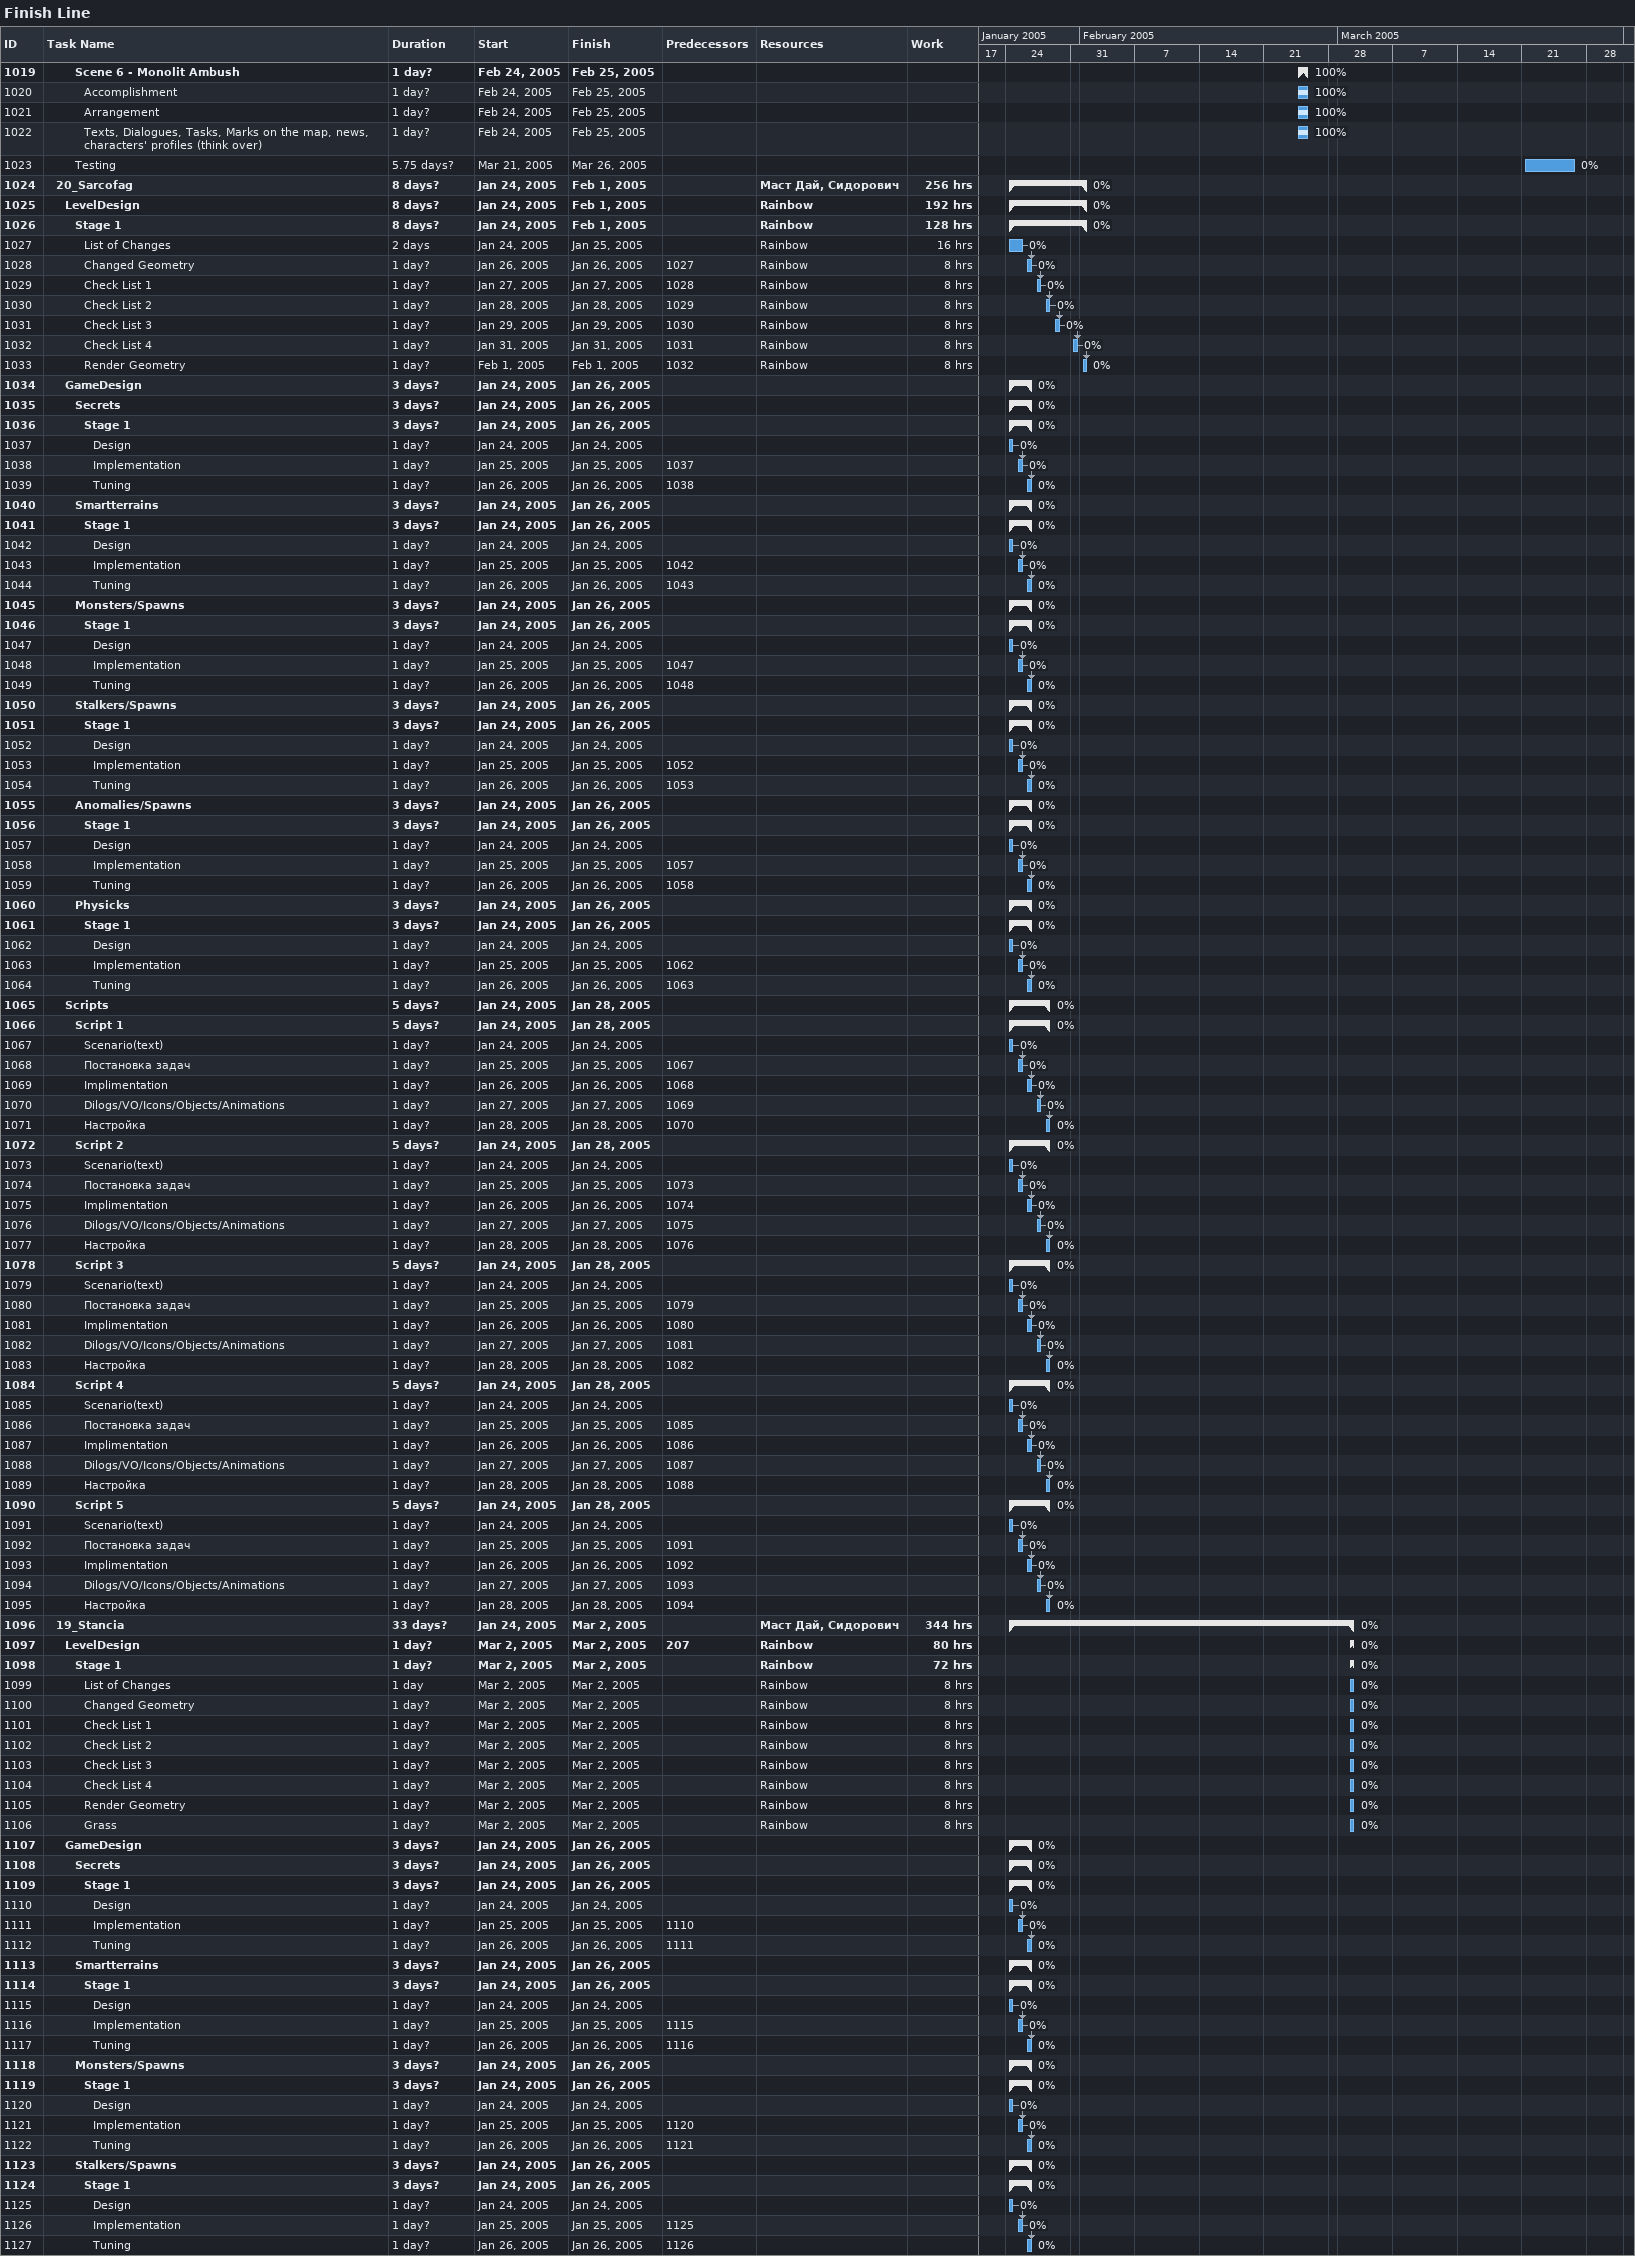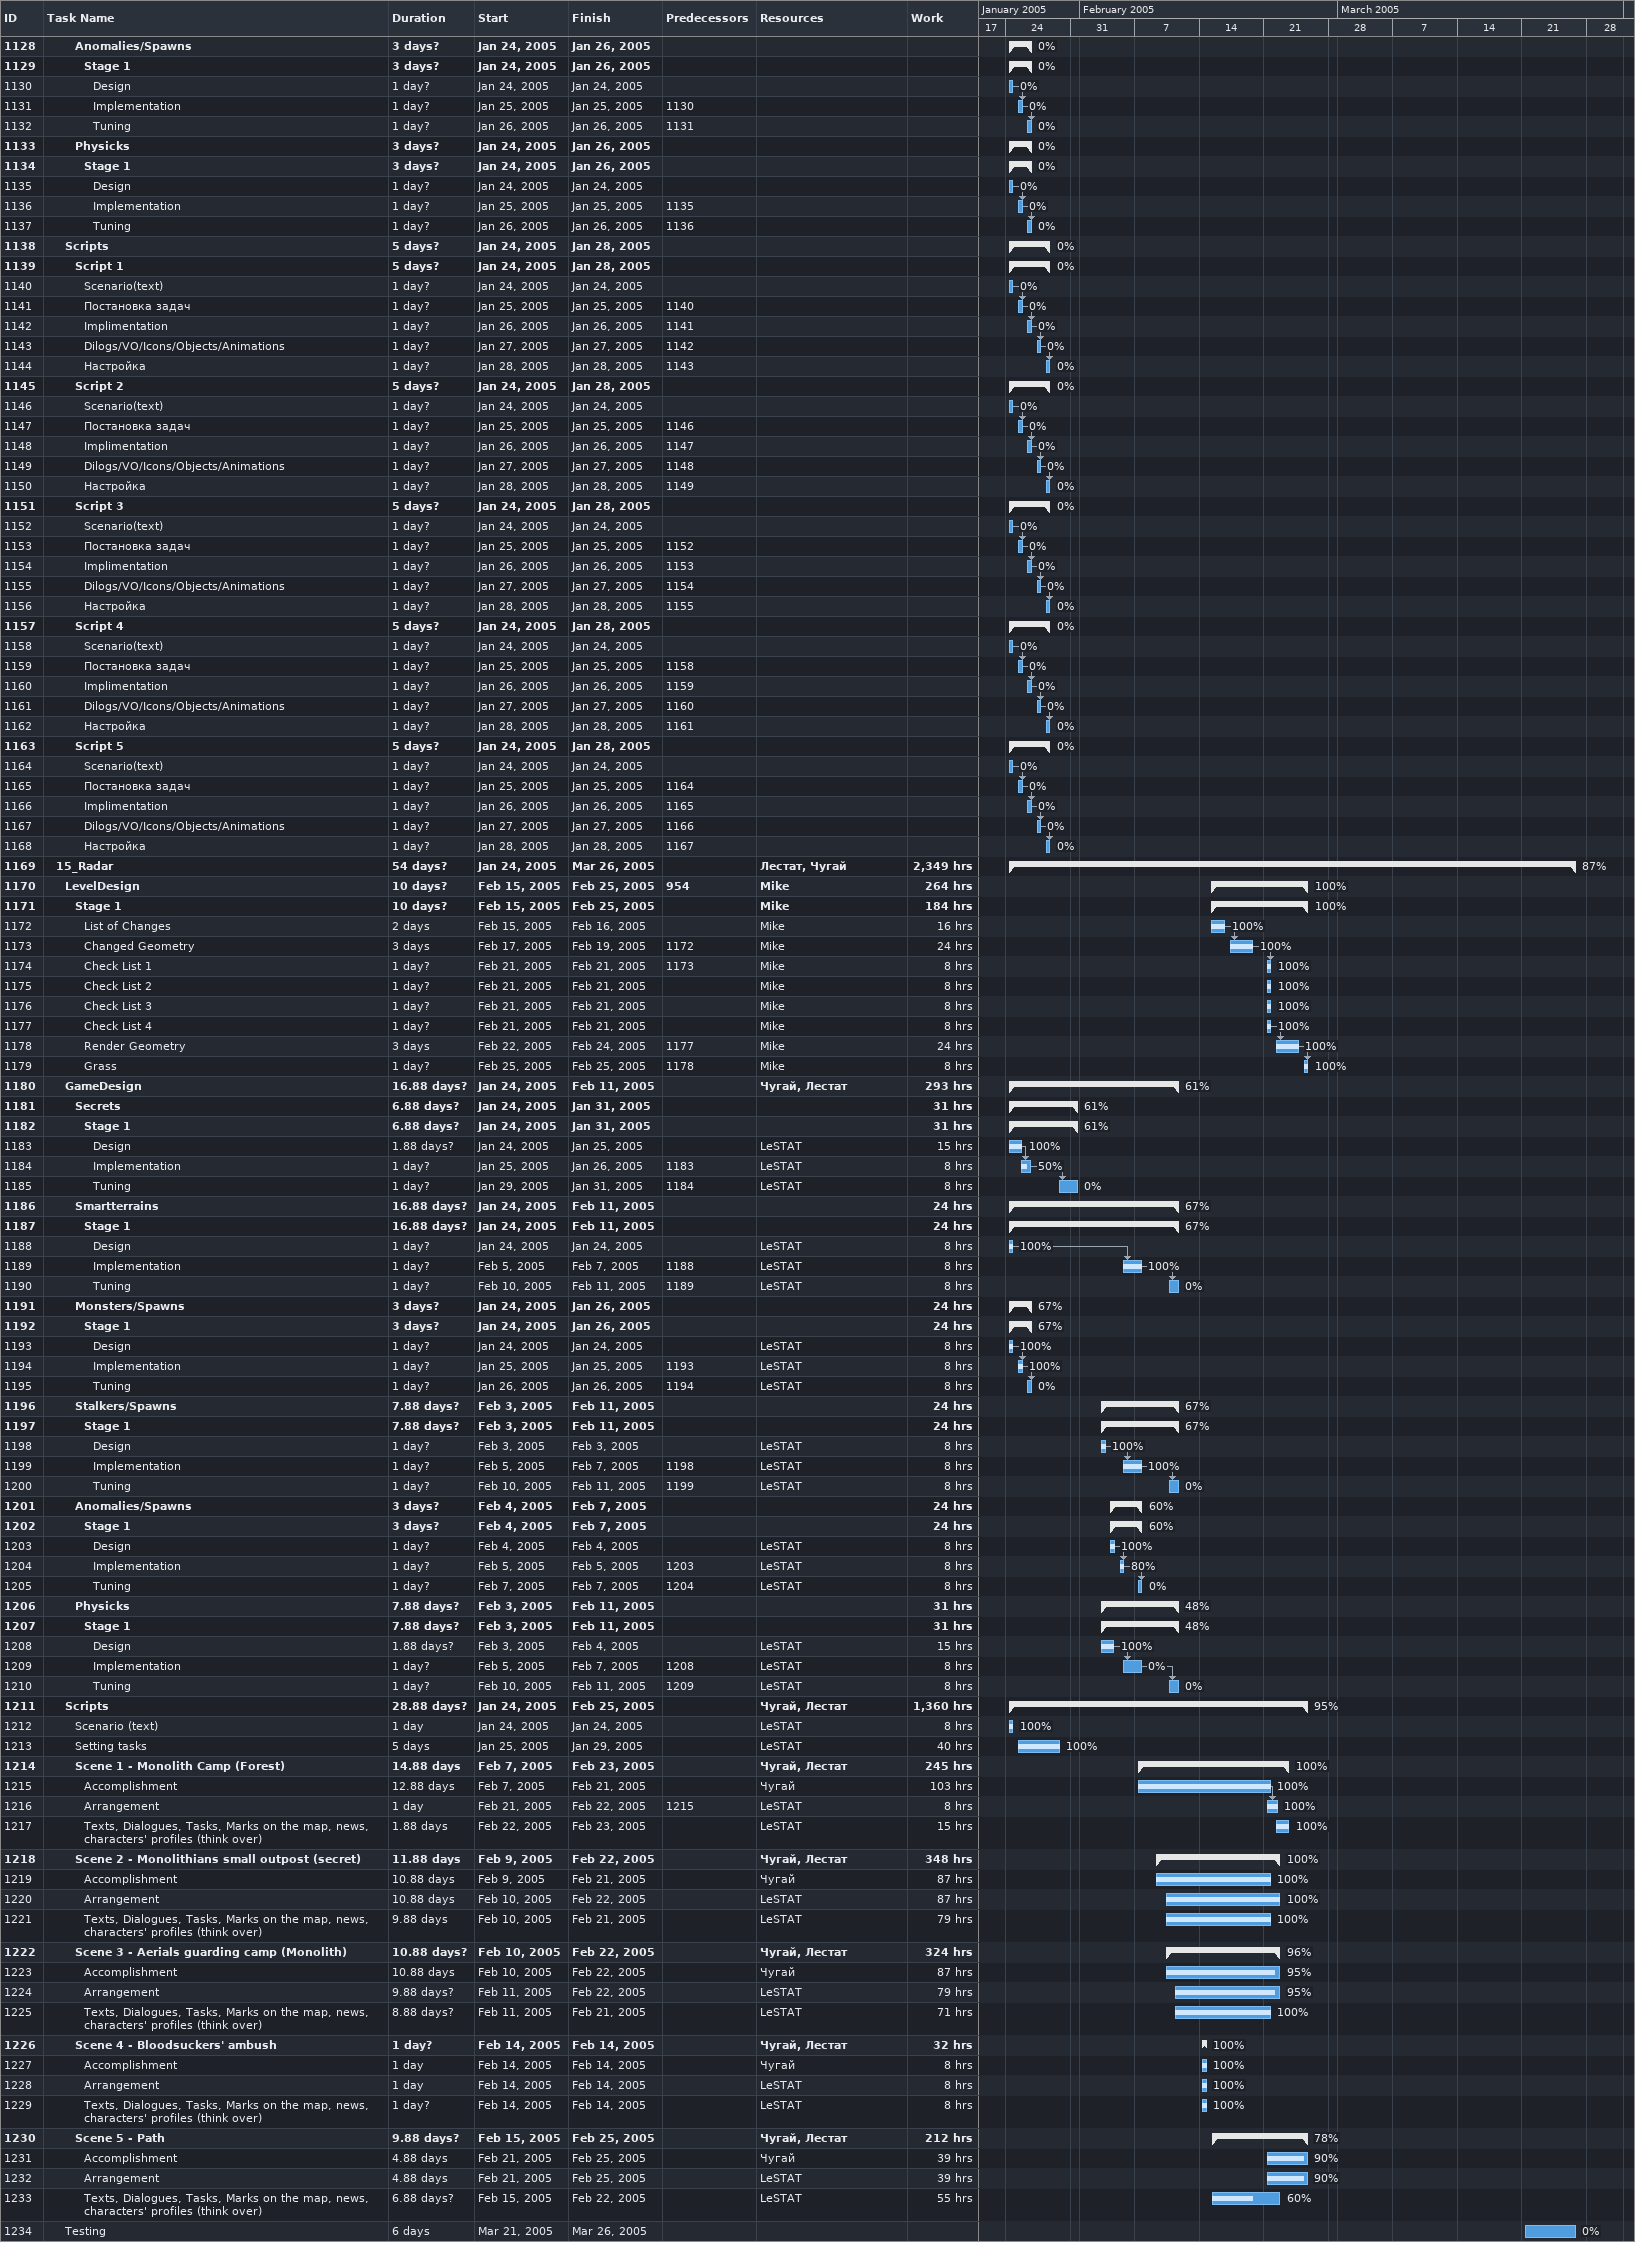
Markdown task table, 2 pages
Finish Line

| ID | Level | Task | Duration | Start | Finish | Predecessors | Resources | % complete | Work (h) |
|---|---|---|---|---|---|---|---|---|---|
| 1019 | 4 | **Scene 6 - Monolit Ambush** | 1d? | 2005-02-24 | 2005-02-25 |  |  | 100 |  |
| 1020 | 5 | Accomplishment | 1d? | 2005-02-24 | 2005-02-25 |  |  | 100 |  |
| 1021 | 5 | Arrangement | 1d? | 2005-02-24 | 2005-02-25 |  |  | 100 |  |
| 1022 | 5 | Texts, Dialogues, Tasks, Marks on the map, news, characters' profiles (think over) | 1d? | 2005-02-24 | 2005-02-25 |  |  | 100 |  |
| 1023 | 4 | Testing | 5.75d? | 2005-03-21 | 2005-03-26 |  |  | 0 |  |
| 1024 | 2 | **20_Sarcofag** | 8d? | 2005-01-24 | 2005-02-01 |  | Маст Дай, Сидорович | 0 | 256 |
| 1025 | 3 | **LevelDesign** | 8d? | 2005-01-24 | 2005-02-01 |  | Rainbow | 0 | 192 |
| 1026 | 4 | **Stage 1** | 8d? | 2005-01-24 | 2005-02-01 |  | Rainbow | 0 | 128 |
| 1027 | 5 | List of Changes | 2d | 2005-01-24 | 2005-01-25 |  | Rainbow | 0 | 16 |
| 1028 | 5 | Changed Geometry | 1d? | 2005-01-26 | 2005-01-26 | 1027 | Rainbow | 0 | 8 |
| 1029 | 5 | Check List 1 | 1d? | 2005-01-27 | 2005-01-27 | 1028 | Rainbow | 0 | 8 |
| 1030 | 5 | Check List 2 | 1d? | 2005-01-28 | 2005-01-28 | 1029 | Rainbow | 0 | 8 |
| 1031 | 5 | Check List 3 | 1d? | 2005-01-29 | 2005-01-29 | 1030 | Rainbow | 0 | 8 |
| 1032 | 5 | Check List 4 | 1d? | 2005-01-31 | 2005-01-31 | 1031 | Rainbow | 0 | 8 |
| 1033 | 5 | Render Geometry | 1d? | 2005-02-01 | 2005-02-01 | 1032 | Rainbow | 0 | 8 |
| 1034 | 3 | **GameDesign** | 3d? | 2005-01-24 | 2005-01-26 |  |  | 0 |  |
| 1035 | 4 | **Secrets** | 3d? | 2005-01-24 | 2005-01-26 |  |  | 0 |  |
| 1036 | 5 | **Stage 1** | 3d? | 2005-01-24 | 2005-01-26 |  |  | 0 |  |
| 1037 | 6 | Design | 1d? | 2005-01-24 | 2005-01-24 |  |  | 0 |  |
| 1038 | 6 | Implementation | 1d? | 2005-01-25 | 2005-01-25 | 1037 |  | 0 |  |
| 1039 | 6 | Tuning | 1d? | 2005-01-26 | 2005-01-26 | 1038 |  | 0 |  |
| 1040 | 4 | **Smartterrains** | 3d? | 2005-01-24 | 2005-01-26 |  |  | 0 |  |
| 1041 | 5 | **Stage 1** | 3d? | 2005-01-24 | 2005-01-26 |  |  | 0 |  |
| 1042 | 6 | Design | 1d? | 2005-01-24 | 2005-01-24 |  |  | 0 |  |
| 1043 | 6 | Implementation | 1d? | 2005-01-25 | 2005-01-25 | 1042 |  | 0 |  |
| 1044 | 6 | Tuning | 1d? | 2005-01-26 | 2005-01-26 | 1043 |  | 0 |  |
| 1045 | 4 | **Monsters/Spawns** | 3d? | 2005-01-24 | 2005-01-26 |  |  | 0 |  |
| 1046 | 5 | **Stage 1** | 3d? | 2005-01-24 | 2005-01-26 |  |  | 0 |  |
| 1047 | 6 | Design | 1d? | 2005-01-24 | 2005-01-24 |  |  | 0 |  |
| 1048 | 6 | Implementation | 1d? | 2005-01-25 | 2005-01-25 | 1047 |  | 0 |  |
| 1049 | 6 | Tuning | 1d? | 2005-01-26 | 2005-01-26 | 1048 |  | 0 |  |
| 1050 | 4 | **Stalkers/Spawns** | 3d? | 2005-01-24 | 2005-01-26 |  |  | 0 |  |
| 1051 | 5 | **Stage 1** | 3d? | 2005-01-24 | 2005-01-26 |  |  | 0 |  |
| 1052 | 6 | Design | 1d? | 2005-01-24 | 2005-01-24 |  |  | 0 |  |
| 1053 | 6 | Implementation | 1d? | 2005-01-25 | 2005-01-25 | 1052 |  | 0 |  |
| 1054 | 6 | Tuning | 1d? | 2005-01-26 | 2005-01-26 | 1053 |  | 0 |  |
| 1055 | 4 | **Anomalies/Spawns** | 3d? | 2005-01-24 | 2005-01-26 |  |  | 0 |  |
| 1056 | 5 | **Stage 1** | 3d? | 2005-01-24 | 2005-01-26 |  |  | 0 |  |
| 1057 | 6 | Design | 1d? | 2005-01-24 | 2005-01-24 |  |  | 0 |  |
| 1058 | 6 | Implementation | 1d? | 2005-01-25 | 2005-01-25 | 1057 |  | 0 |  |
| 1059 | 6 | Tuning | 1d? | 2005-01-26 | 2005-01-26 | 1058 |  | 0 |  |
| 1060 | 4 | **Physicks** | 3d? | 2005-01-24 | 2005-01-26 |  |  | 0 |  |
| 1061 | 5 | **Stage 1** | 3d? | 2005-01-24 | 2005-01-26 |  |  | 0 |  |
| 1062 | 6 | Design | 1d? | 2005-01-24 | 2005-01-24 |  |  | 0 |  |
| 1063 | 6 | Implementation | 1d? | 2005-01-25 | 2005-01-25 | 1062 |  | 0 |  |
| 1064 | 6 | Tuning | 1d? | 2005-01-26 | 2005-01-26 | 1063 |  | 0 |  |
| 1065 | 3 | **Scripts** | 5d? | 2005-01-24 | 2005-01-28 |  |  | 0 |  |
| 1066 | 4 | **Script 1** | 5d? | 2005-01-24 | 2005-01-28 |  |  | 0 |  |
| 1067 | 5 | Scenario(text) | 1d? | 2005-01-24 | 2005-01-24 |  |  | 0 |  |
| 1068 | 5 | Постановка задач | 1d? | 2005-01-25 | 2005-01-25 | 1067 |  | 0 |  |
| 1069 | 5 | Implimentation | 1d? | 2005-01-26 | 2005-01-26 | 1068 |  | 0 |  |
| 1070 | 5 | Dilogs/VO/Icons/Objects/Animations | 1d? | 2005-01-27 | 2005-01-27 | 1069 |  | 0 |  |
| 1071 | 5 | Настройка | 1d? | 2005-01-28 | 2005-01-28 | 1070 |  | 0 |  |
| 1072 | 4 | **Script 2** | 5d? | 2005-01-24 | 2005-01-28 |  |  | 0 |  |
| 1073 | 5 | Scenario(text) | 1d? | 2005-01-24 | 2005-01-24 |  |  | 0 |  |
| 1074 | 5 | Постановка задач | 1d? | 2005-01-25 | 2005-01-25 | 1073 |  | 0 |  |
| 1075 | 5 | Implimentation | 1d? | 2005-01-26 | 2005-01-26 | 1074 |  | 0 |  |
| 1076 | 5 | Dilogs/VO/Icons/Objects/Animations | 1d? | 2005-01-27 | 2005-01-27 | 1075 |  | 0 |  |
| 1077 | 5 | Настройка | 1d? | 2005-01-28 | 2005-01-28 | 1076 |  | 0 |  |
| 1078 | 4 | **Script 3** | 5d? | 2005-01-24 | 2005-01-28 |  |  | 0 |  |
| 1079 | 5 | Scenario(text) | 1d? | 2005-01-24 | 2005-01-24 |  |  | 0 |  |
| 1080 | 5 | Постановка задач | 1d? | 2005-01-25 | 2005-01-25 | 1079 |  | 0 |  |
| 1081 | 5 | Implimentation | 1d? | 2005-01-26 | 2005-01-26 | 1080 |  | 0 |  |
| 1082 | 5 | Dilogs/VO/Icons/Objects/Animations | 1d? | 2005-01-27 | 2005-01-27 | 1081 |  | 0 |  |
| 1083 | 5 | Настройка | 1d? | 2005-01-28 | 2005-01-28 | 1082 |  | 0 |  |
| 1084 | 4 | **Script 4** | 5d? | 2005-01-24 | 2005-01-28 |  |  | 0 |  |
| 1085 | 5 | Scenario(text) | 1d? | 2005-01-24 | 2005-01-24 |  |  | 0 |  |
| 1086 | 5 | Постановка задач | 1d? | 2005-01-25 | 2005-01-25 | 1085 |  | 0 |  |
| 1087 | 5 | Implimentation | 1d? | 2005-01-26 | 2005-01-26 | 1086 |  | 0 |  |
| 1088 | 5 | Dilogs/VO/Icons/Objects/Animations | 1d? | 2005-01-27 | 2005-01-27 | 1087 |  | 0 |  |
| 1089 | 5 | Настройка | 1d? | 2005-01-28 | 2005-01-28 | 1088 |  | 0 |  |
| 1090 | 4 | **Script 5** | 5d? | 2005-01-24 | 2005-01-28 |  |  | 0 |  |
| 1091 | 5 | Scenario(text) | 1d? | 2005-01-24 | 2005-01-24 |  |  | 0 |  |
| 1092 | 5 | Постановка задач | 1d? | 2005-01-25 | 2005-01-25 | 1091 |  | 0 |  |
| 1093 | 5 | Implimentation | 1d? | 2005-01-26 | 2005-01-26 | 1092 |  | 0 |  |
| 1094 | 5 | Dilogs/VO/Icons/Objects/Animations | 1d? | 2005-01-27 | 2005-01-27 | 1093 |  | 0 |  |
| 1095 | 5 | Настройка | 1d? | 2005-01-28 | 2005-01-28 | 1094 |  | 0 |  |
| 1096 | 2 | **19_Stancia** | 33d? | 2005-01-24 | 2005-03-02 |  | Маст Дай, Сидорович | 0 | 344 |
| 1097 | 3 | **LevelDesign** | 1d? | 2005-03-02 | 2005-03-02 | 207 | Rainbow | 0 | 80 |
| 1098 | 4 | **Stage 1** | 1d? | 2005-03-02 | 2005-03-02 |  | Rainbow | 0 | 72 |
| 1099 | 5 | List of Changes | 1d | 2005-03-02 | 2005-03-02 |  | Rainbow | 0 | 8 |
| 1100 | 5 | Changed Geometry | 1d? | 2005-03-02 | 2005-03-02 |  | Rainbow | 0 | 8 |
| 1101 | 5 | Check List 1 | 1d? | 2005-03-02 | 2005-03-02 |  | Rainbow | 0 | 8 |
| 1102 | 5 | Check List 2 | 1d? | 2005-03-02 | 2005-03-02 |  | Rainbow | 0 | 8 |
| 1103 | 5 | Check List 3 | 1d? | 2005-03-02 | 2005-03-02 |  | Rainbow | 0 | 8 |
| 1104 | 5 | Check List 4 | 1d? | 2005-03-02 | 2005-03-02 |  | Rainbow | 0 | 8 |
| 1105 | 5 | Render Geometry | 1d? | 2005-03-02 | 2005-03-02 |  | Rainbow | 0 | 8 |
| 1106 | 5 | Grass | 1d? | 2005-03-02 | 2005-03-02 |  | Rainbow | 0 | 8 |
| 1107 | 3 | **GameDesign** | 3d? | 2005-01-24 | 2005-01-26 |  |  | 0 |  |
| 1108 | 4 | **Secrets** | 3d? | 2005-01-24 | 2005-01-26 |  |  | 0 |  |
| 1109 | 5 | **Stage 1** | 3d? | 2005-01-24 | 2005-01-26 |  |  | 0 |  |
| 1110 | 6 | Design | 1d? | 2005-01-24 | 2005-01-24 |  |  | 0 |  |
| 1111 | 6 | Implementation | 1d? | 2005-01-25 | 2005-01-25 | 1110 |  | 0 |  |
| 1112 | 6 | Tuning | 1d? | 2005-01-26 | 2005-01-26 | 1111 |  | 0 |  |
| 1113 | 4 | **Smartterrains** | 3d? | 2005-01-24 | 2005-01-26 |  |  | 0 |  |
| 1114 | 5 | **Stage 1** | 3d? | 2005-01-24 | 2005-01-26 |  |  | 0 |  |
| 1115 | 6 | Design | 1d? | 2005-01-24 | 2005-01-24 |  |  | 0 |  |
| 1116 | 6 | Implementation | 1d? | 2005-01-25 | 2005-01-25 | 1115 |  | 0 |  |
| 1117 | 6 | Tuning | 1d? | 2005-01-26 | 2005-01-26 | 1116 |  | 0 |  |
| 1118 | 4 | **Monsters/Spawns** | 3d? | 2005-01-24 | 2005-01-26 |  |  | 0 |  |
| 1119 | 5 | **Stage 1** | 3d? | 2005-01-24 | 2005-01-26 |  |  | 0 |  |
| 1120 | 6 | Design | 1d? | 2005-01-24 | 2005-01-24 |  |  | 0 |  |
| 1121 | 6 | Implementation | 1d? | 2005-01-25 | 2005-01-25 | 1120 |  | 0 |  |
| 1122 | 6 | Tuning | 1d? | 2005-01-26 | 2005-01-26 | 1121 |  | 0 |  |
| 1123 | 4 | **Stalkers/Spawns** | 3d? | 2005-01-24 | 2005-01-26 |  |  | 0 |  |
| 1124 | 5 | **Stage 1** | 3d? | 2005-01-24 | 2005-01-26 |  |  | 0 |  |
| 1125 | 6 | Design | 1d? | 2005-01-24 | 2005-01-24 |  |  | 0 |  |
| 1126 | 6 | Implementation | 1d? | 2005-01-25 | 2005-01-25 | 1125 |  | 0 |  |
| 1127 | 6 | Tuning | 1d? | 2005-01-26 | 2005-01-26 | 1126 |  | 0 |  |
| 1128 | 4 | **Anomalies/Spawns** | 3d? | 2005-01-24 | 2005-01-26 |  |  | 0 |  |
| 1129 | 5 | **Stage 1** | 3d? | 2005-01-24 | 2005-01-26 |  |  | 0 |  |
| 1130 | 6 | Design | 1d? | 2005-01-24 | 2005-01-24 |  |  | 0 |  |
| 1131 | 6 | Implementation | 1d? | 2005-01-25 | 2005-01-25 | 1130 |  | 0 |  |
| 1132 | 6 | Tuning | 1d? | 2005-01-26 | 2005-01-26 | 1131 |  | 0 |  |
| 1133 | 4 | **Physicks** | 3d? | 2005-01-24 | 2005-01-26 |  |  | 0 |  |
| 1134 | 5 | **Stage 1** | 3d? | 2005-01-24 | 2005-01-26 |  |  | 0 |  |
| 1135 | 6 | Design | 1d? | 2005-01-24 | 2005-01-24 |  |  | 0 |  |
| 1136 | 6 | Implementation | 1d? | 2005-01-25 | 2005-01-25 | 1135 |  | 0 |  |
| 1137 | 6 | Tuning | 1d? | 2005-01-26 | 2005-01-26 | 1136 |  | 0 |  |
| 1138 | 3 | **Scripts** | 5d? | 2005-01-24 | 2005-01-28 |  |  | 0 |  |
| 1139 | 4 | **Script 1** | 5d? | 2005-01-24 | 2005-01-28 |  |  | 0 |  |
| 1140 | 5 | Scenario(text) | 1d? | 2005-01-24 | 2005-01-24 |  |  | 0 |  |
| 1141 | 5 | Постановка задач | 1d? | 2005-01-25 | 2005-01-25 | 1140 |  | 0 |  |
| 1142 | 5 | Implimentation | 1d? | 2005-01-26 | 2005-01-26 | 1141 |  | 0 |  |
| 1143 | 5 | Dilogs/VO/Icons/Objects/Animations | 1d? | 2005-01-27 | 2005-01-27 | 1142 |  | 0 |  |
| 1144 | 5 | Настройка | 1d? | 2005-01-28 | 2005-01-28 | 1143 |  | 0 |  |
| 1145 | 4 | **Script 2** | 5d? | 2005-01-24 | 2005-01-28 |  |  | 0 |  |
| 1146 | 5 | Scenario(text) | 1d? | 2005-01-24 | 2005-01-24 |  |  | 0 |  |
| 1147 | 5 | Постановка задач | 1d? | 2005-01-25 | 2005-01-25 | 1146 |  | 0 |  |
| 1148 | 5 | Implimentation | 1d? | 2005-01-26 | 2005-01-26 | 1147 |  | 0 |  |
| 1149 | 5 | Dilogs/VO/Icons/Objects/Animations | 1d? | 2005-01-27 | 2005-01-27 | 1148 |  | 0 |  |
| 1150 | 5 | Настройка | 1d? | 2005-01-28 | 2005-01-28 | 1149 |  | 0 |  |
| 1151 | 4 | **Script 3** | 5d? | 2005-01-24 | 2005-01-28 |  |  | 0 |  |
| 1152 | 5 | Scenario(text) | 1d? | 2005-01-24 | 2005-01-24 |  |  | 0 |  |
| 1153 | 5 | Постановка задач | 1d? | 2005-01-25 | 2005-01-25 | 1152 |  | 0 |  |
| 1154 | 5 | Implimentation | 1d? | 2005-01-26 | 2005-01-26 | 1153 |  | 0 |  |
| 1155 | 5 | Dilogs/VO/Icons/Objects/Animations | 1d? | 2005-01-27 | 2005-01-27 | 1154 |  | 0 |  |
| 1156 | 5 | Настройка | 1d? | 2005-01-28 | 2005-01-28 | 1155 |  | 0 |  |
| 1157 | 4 | **Script 4** | 5d? | 2005-01-24 | 2005-01-28 |  |  | 0 |  |
| 1158 | 5 | Scenario(text) | 1d? | 2005-01-24 | 2005-01-24 |  |  | 0 |  |
| 1159 | 5 | Постановка задач | 1d? | 2005-01-25 | 2005-01-25 | 1158 |  | 0 |  |
| 1160 | 5 | Implimentation | 1d? | 2005-01-26 | 2005-01-26 | 1159 |  | 0 |  |
| 1161 | 5 | Dilogs/VO/Icons/Objects/Animations | 1d? | 2005-01-27 | 2005-01-27 | 1160 |  | 0 |  |
| 1162 | 5 | Настройка | 1d? | 2005-01-28 | 2005-01-28 | 1161 |  | 0 |  |
| 1163 | 4 | **Script 5** | 5d? | 2005-01-24 | 2005-01-28 |  |  | 0 |  |
| 1164 | 5 | Scenario(text) | 1d? | 2005-01-24 | 2005-01-24 |  |  | 0 |  |
| 1165 | 5 | Постановка задач | 1d? | 2005-01-25 | 2005-01-25 | 1164 |  | 0 |  |
| 1166 | 5 | Implimentation | 1d? | 2005-01-26 | 2005-01-26 | 1165 |  | 0 |  |
| 1167 | 5 | Dilogs/VO/Icons/Objects/Animations | 1d? | 2005-01-27 | 2005-01-27 | 1166 |  | 0 |  |
| 1168 | 5 | Настройка | 1d? | 2005-01-28 | 2005-01-28 | 1167 |  | 0 |  |
| 1169 | 2 | **15_Radar** | 54d? | 2005-01-24 | 2005-03-26 |  | Лестат, Чугай | 87 | 2349 |
| 1170 | 3 | **LevelDesign** | 10d? | 2005-02-15 | 2005-02-25 | 954 | Mike | 100 | 264 |
| 1171 | 4 | **Stage 1** | 10d? | 2005-02-15 | 2005-02-25 |  | Mike | 100 | 184 |
| 1172 | 5 | List of Changes | 2d | 2005-02-15 | 2005-02-16 |  | Mike | 100 | 16 |
| 1173 | 5 | Changed Geometry | 3d | 2005-02-17 | 2005-02-19 | 1172 | Mike | 100 | 24 |
| 1174 | 5 | Check List 1 | 1d? | 2005-02-21 | 2005-02-21 | 1173 | Mike | 100 | 8 |
| 1175 | 5 | Check List 2 | 1d? | 2005-02-21 | 2005-02-21 |  | Mike | 100 | 8 |
| 1176 | 5 | Check List 3 | 1d? | 2005-02-21 | 2005-02-21 |  | Mike | 100 | 8 |
| 1177 | 5 | Check List 4 | 1d? | 2005-02-21 | 2005-02-21 |  | Mike | 100 | 8 |
| 1178 | 5 | Render Geometry | 3d | 2005-02-22 | 2005-02-24 | 1177 | Mike | 100 | 24 |
| 1179 | 5 | Grass | 1d? | 2005-02-25 | 2005-02-25 | 1178 | Mike | 100 | 8 |
| 1180 | 3 | **GameDesign** | 16.88d? | 2005-01-24 | 2005-02-11 |  | Чугай, Лестат | 61 | 293 |
| 1181 | 4 | **Secrets** | 6.88d? | 2005-01-24 | 2005-01-31 |  |  | 61 | 31 |
| 1182 | 5 | **Stage 1** | 6.88d? | 2005-01-24 | 2005-01-31 |  |  | 61 | 31 |
| 1183 | 6 | Design | 1.88d? | 2005-01-24 | 2005-01-25 |  | LeSTAT | 100 | 15 |
| 1184 | 6 | Implementation | 1d? | 2005-01-25 | 2005-01-26 | 1183 | LeSTAT | 50 | 8 |
| 1185 | 6 | Tuning | 1d? | 2005-01-29 | 2005-01-31 | 1184 | LeSTAT | 0 | 8 |
| 1186 | 4 | **Smartterrains** | 16.88d? | 2005-01-24 | 2005-02-11 |  |  | 67 | 24 |
| 1187 | 5 | **Stage 1** | 16.88d? | 2005-01-24 | 2005-02-11 |  |  | 67 | 24 |
| 1188 | 6 | Design | 1d? | 2005-01-24 | 2005-01-24 |  | LeSTAT | 100 | 8 |
| 1189 | 6 | Implementation | 1d? | 2005-02-05 | 2005-02-07 | 1188 | LeSTAT | 100 | 8 |
| 1190 | 6 | Tuning | 1d? | 2005-02-10 | 2005-02-11 | 1189 | LeSTAT | 0 | 8 |
| 1191 | 4 | **Monsters/Spawns** | 3d? | 2005-01-24 | 2005-01-26 |  |  | 67 | 24 |
| 1192 | 5 | **Stage 1** | 3d? | 2005-01-24 | 2005-01-26 |  |  | 67 | 24 |
| 1193 | 6 | Design | 1d? | 2005-01-24 | 2005-01-24 |  | LeSTAT | 100 | 8 |
| 1194 | 6 | Implementation | 1d? | 2005-01-25 | 2005-01-25 | 1193 | LeSTAT | 100 | 8 |
| 1195 | 6 | Tuning | 1d? | 2005-01-26 | 2005-01-26 | 1194 | LeSTAT | 0 | 8 |
| 1196 | 4 | **Stalkers/Spawns** | 7.88d? | 2005-02-03 | 2005-02-11 |  |  | 67 | 24 |
| 1197 | 5 | **Stage 1** | 7.88d? | 2005-02-03 | 2005-02-11 |  |  | 67 | 24 |
| 1198 | 6 | Design | 1d? | 2005-02-03 | 2005-02-03 |  | LeSTAT | 100 | 8 |
| 1199 | 6 | Implementation | 1d? | 2005-02-05 | 2005-02-07 | 1198 | LeSTAT | 100 | 8 |
| 1200 | 6 | Tuning | 1d? | 2005-02-10 | 2005-02-11 | 1199 | LeSTAT | 0 | 8 |
| 1201 | 4 | **Anomalies/Spawns** | 3d? | 2005-02-04 | 2005-02-07 |  |  | 60 | 24 |
| 1202 | 5 | **Stage 1** | 3d? | 2005-02-04 | 2005-02-07 |  |  | 60 | 24 |
| 1203 | 6 | Design | 1d? | 2005-02-04 | 2005-02-04 |  | LeSTAT | 100 | 8 |
| 1204 | 6 | Implementation | 1d? | 2005-02-05 | 2005-02-05 | 1203 | LeSTAT | 80 | 8 |
| 1205 | 6 | Tuning | 1d? | 2005-02-07 | 2005-02-07 | 1204 | LeSTAT | 0 | 8 |
| 1206 | 4 | **Physicks** | 7.88d? | 2005-02-03 | 2005-02-11 |  |  | 48 | 31 |
| 1207 | 5 | **Stage 1** | 7.88d? | 2005-02-03 | 2005-02-11 |  |  | 48 | 31 |
| 1208 | 6 | Design | 1.88d? | 2005-02-03 | 2005-02-04 |  | LeSTAT | 100 | 15 |
| 1209 | 6 | Implementation | 1d? | 2005-02-05 | 2005-02-07 | 1208 | LeSTAT | 0 | 8 |
| 1210 | 6 | Tuning | 1d? | 2005-02-10 | 2005-02-11 | 1209 | LeSTAT | 0 | 8 |
| 1211 | 3 | **Scripts** | 28.88d? | 2005-01-24 | 2005-02-25 |  | Чугай, Лестат | 95 | 1360 |
| 1212 | 4 | Scenario (text) | 1d | 2005-01-24 | 2005-01-24 |  | LeSTAT | 100 | 8 |
| 1213 | 4 | Setting tasks | 5d | 2005-01-25 | 2005-01-29 |  | LeSTAT | 100 | 40 |
| 1214 | 4 | **Scene 1 - Monolith Camp (Forest)** | 14.88d | 2005-02-07 | 2005-02-23 |  | Чугай, Лестат | 100 | 245 |
| 1215 | 5 | Accomplishment | 12.88d | 2005-02-07 | 2005-02-21 |  | Чугай | 100 | 103 |
| 1216 | 5 | Arrangement | 1d | 2005-02-21 | 2005-02-22 | 1215 | LeSTAT | 100 | 8 |
| 1217 | 5 | Texts, Dialogues, Tasks, Marks on the map, news, characters' profiles (think over) | 1.88d | 2005-02-22 | 2005-02-23 |  | LeSTAT | 100 | 15 |
| 1218 | 4 | **Scene 2 - Monolithians small outpost (secret)** | 11.88d | 2005-02-09 | 2005-02-22 |  | Чугай, Лестат | 100 | 348 |
| 1219 | 5 | Accomplishment | 10.88d | 2005-02-09 | 2005-02-21 |  | Чугай | 100 | 87 |
| 1220 | 5 | Arrangement | 10.88d | 2005-02-10 | 2005-02-22 |  | LeSTAT | 100 | 87 |
| 1221 | 5 | Texts, Dialogues, Tasks, Marks on the map, news, characters' profiles (think over) | 9.88d | 2005-02-10 | 2005-02-21 |  | LeSTAT | 100 | 79 |
| 1222 | 4 | **Scene 3 - Aerials guarding camp (Monolith)** | 10.88d? | 2005-02-10 | 2005-02-22 |  | Чугай, Лестат | 96 | 324 |
| 1223 | 5 | Accomplishment | 10.88d | 2005-02-10 | 2005-02-22 |  | Чугай | 95 | 87 |
| 1224 | 5 | Arrangement | 9.88d? | 2005-02-11 | 2005-02-22 |  | LeSTAT | 95 | 79 |
| 1225 | 5 | Texts, Dialogues, Tasks, Marks on the map, news, characters' profiles (think over) | 8.88d? | 2005-02-11 | 2005-02-21 |  | LeSTAT | 100 | 71 |
| 1226 | 4 | **Scene 4 - Bloodsuckers' ambush** | 1d? | 2005-02-14 | 2005-02-14 |  | Чугай, Лестат | 100 | 32 |
| 1227 | 5 | Accomplishment | 1d | 2005-02-14 | 2005-02-14 |  | Чугай | 100 | 8 |
| 1228 | 5 | Arrangement | 1d | 2005-02-14 | 2005-02-14 |  | LeSTAT | 100 | 8 |
| 1229 | 5 | Texts, Dialogues, Tasks, Marks on the map, news, characters' profiles (think over) | 1d? | 2005-02-14 | 2005-02-14 |  | LeSTAT | 100 | 8 |
| 1230 | 4 | **Scene 5 - Path** | 9.88d? | 2005-02-15 | 2005-02-25 |  | Чугай, Лестат | 78 | 212 |
| 1231 | 5 | Accomplishment | 4.88d | 2005-02-21 | 2005-02-25 |  | Чугай | 90 | 39 |
| 1232 | 5 | Arrangement | 4.88d | 2005-02-21 | 2005-02-25 |  | LeSTAT | 90 | 39 |
| 1233 | 5 | Texts, Dialogues, Tasks, Marks on the map, news, characters' profiles (think over) | 6.88d? | 2005-02-15 | 2005-02-22 |  | LeSTAT | 60 | 55 |
| 1234 | 3 | Testing | 6d | 2005-03-21 | 2005-03-26 |  |  | 0 |  |
